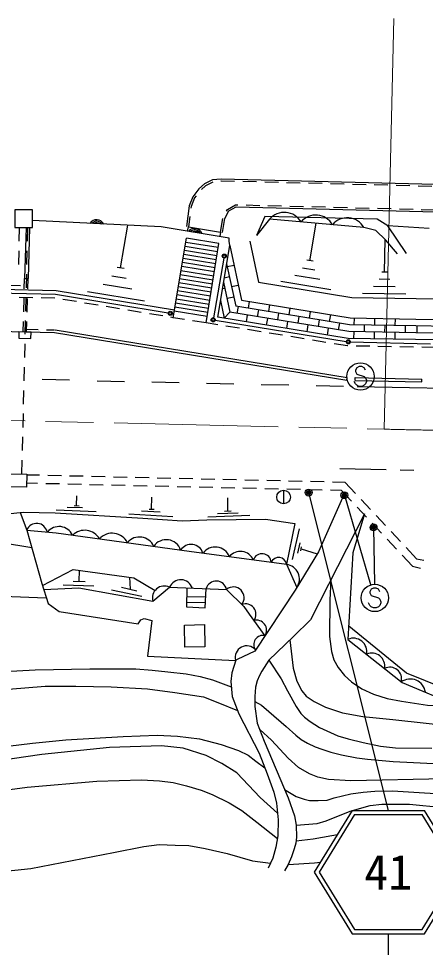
# Model space of a CAD drawing. Units: millimetres at full size, sheet at 1:1000; details may follow other scales. Extents: x 40000 to 680000, y 20000 to 380000.
# Drawn here: x 327434 to 357145, y 237388 to 305235 of the extents above; entities that cross this region are included whole.
import ezdxf
from ezdxf.enums import TextEntityAlignment as Align

# ---------------------------------------------------------------- set-up
doc = ezdxf.new("R2010")
doc.units = ezdxf.units.MM
doc.header["$LTSCALE"] = 1000
doc.header["$PDMODE"] = 32
doc.header["$PDSIZE"] = 500
doc.linetypes.add('CHAIN', pattern=[18.5, 12, -1.5, 3.5, -1.5])
for name, color, linetype, lineweight in [('M-BGD', 7, 'Continuous', 25), ('M-BMK', 2, 'CHAIN', 13), ('M-STR-HTXT', 7, 'Continuous', 13), ('M-STR-STRC', 7, 'Continuous', 25)]:
    doc.layers.add(name, color=color, linetype=linetype, lineweight=lineweight)
doc.styles.add('ＭＳ ゴシック', font='')
doc.styles.get('ＭＳ ゴシック').set_extended_font_data('MS Gothic')

msp = doc.modelspace()

# ---------------------------------------------------------------- linework, layer by layer
at = {"layer": 'M-BGD'}
for p, q in [((341619, 293284), (341092, 293026)), ((342233, 293366), (342212, 293363)), ((343211, 293341), (342233, 293366)), ((344811, 293300), (343811, 293326)), ((346410, 293259), (345411, 293285)), ((348010, 293219), (347010, 293244)), ((349609, 293178), (348610, 293203)), ((351209, 293137), (350209, 293163)), ((352808, 293097), (351809, 293122)), ((341092, 293026), (340781, 292754)), ((354408, 293056), (353408, 293081)), ((356007, 293015), (355008, 293041)), ((357607, 292975), (356607, 293000)), ((340292, 292144), (340042, 291518)), ((340403, 292290), (340292, 292144)), ((340042, 291518), (340023, 291377)), ((342619, 291160), (342687, 291288)), ((342687, 291288), (343278, 291637)), ((343278, 291637), (343447, 291633)), ((344046, 291618), (345046, 291593)), ((345646, 291578), (346646, 291553)), ((347245, 291538), (348245, 291513)), ((348845, 291498), (349845, 291473)), ((350444, 291459), (351444, 291434)), ((352044, 291419), (353044, 291394)), ((353643, 291379), (354643, 291354)), ((355243, 291339), (356243, 291314)), ((356842, 291299), (357842, 291274)), ((339942, 290782), (339838, 290016)), ((342179, 289640), (342352, 290625)), ((327484, 288975), (327508, 289976)), ((327982, 289981), (327872, 286256)), ((328084, 288972), (328108, 289981)), ((328232, 289982), (328122, 286249)), ((334889, 287018), (335405, 290134)), ((339782, 289698), (339838, 290016)), ((348715, 287548), (349161, 290284)), ((357417, 289897), (354403, 290091)), ((338721, 283388), (339691, 289186)), ((342067, 288800), (339691, 289186)), ((354165, 286715), (354212, 289097)), ((341971, 288207), (339592, 288594)), ((342019, 288504), (339642, 288890)), ((341132, 283010), (342067, 288800)), ((327444, 287276), (327468, 288276)), ((328044, 287273), (328068, 288272)), ((341828, 287319), (339444, 287707)), ((341875, 287615), (339493, 288002)), ((341923, 287911), (339543, 288298)), ((335149, 286975), (334630, 287061)), ((341732, 286727), (339345, 287115)), ((341780, 287023), (339394, 287411)), ((342630, 287323), (343289, 284228)), ((343167, 287201), (342678, 287097)), ((349072, 286865), (348160, 287014)), ((348943, 287511), (348487, 287585)), ((328003, 285573), (328027, 286573)), ((335294, 286240), (334255, 286412)), ((341636, 286134), (339246, 286523)), ((341684, 286430), (339295, 286819)), ((342834, 286364), (342456, 286283)), ((349429, 286183), (347605, 286480)), ((354364, 286711), (353967, 286719)), ((327577, 285720), (323454, 285816)), ((327853, 285502), (327872, 286256)), ((327872, 286256), (328122, 286249)), ((328103, 285495), (328122, 286249)), ((335699, 285461), (333621, 285805)), ((341541, 285542), (339147, 285931)), ((341589, 285838), (339196, 286227)), ((342405, 285978), (342871, 283790)), ((343480, 285734), (342991, 285630)), ((350242, 285427), (346594, 286021)), ((354939, 285641), (353351, 285671)), ((354552, 286178), (353758, 286193)), ((336623, 284597), (332468, 285285)), ((341397, 284653), (338998, 285044)), ((341445, 284950), (339048, 285339)), ((341493, 285246), (339097, 285635)), ((342501, 285526), (342323, 285488)), ((355723, 285096), (352546, 285157)), ((328479, 284849), (327479, 284872)), ((327810, 283803), (327835, 284802)), ((327962, 283874), (327986, 284873)), ((328060, 283796), (328085, 284796)), ((330079, 284811), (329079, 284835)), ((331658, 284557), (330671, 284720)), ((333236, 284296), (332250, 284459)), ((341302, 284061), (338899, 284452)), ((341350, 284357), (338949, 284748)), ((342180, 284633), (342453, 283352)), ((343147, 284897), (342658, 284792)), ((344228, 284075), (344309, 284568)), ((345049, 284447), (345049, 284448)), ((345708, 283833), (345789, 284326)), ((334815, 284035), (333828, 284198)), ((336393, 283773), (335407, 283937)), ((337972, 283512), (336985, 283675)), ((341206, 283469), (338800, 283860)), ((341254, 283765), (338850, 284156)), ((342453, 283352), (342871, 283790)), ((351552, 282371), (342871, 283790)), ((351598, 282870), (343289, 284228)), ((343407, 283702), (343488, 284196)), ((344888, 283460), (344968, 283954)), ((346368, 283218), (346449, 283712)), ((347189, 283591), (347269, 284084)), ((348010, 283963), (348010, 283963)), ((348669, 283349), (348750, 283842)), ((349490, 283721), (349490, 283721)), ((327774, 282349), (327793, 283103)), ((327922, 282174), (327946, 283174)), ((328024, 282343), (328043, 283096)), ((338721, 283388), (338564, 283414)), ((339552, 283258), (338721, 283388)), ((341132, 283010), (340144, 283165)), ((341983, 282871), (341132, 283010)), ((351508, 281877), (341979, 283429)), ((344067, 283088), (344147, 283581)), ((345547, 282846), (345628, 283339)), ((347028, 282604), (347108, 283097)), ((347848, 282976), (347929, 283470)), ((349329, 282734), (349409, 283228)), ((350150, 283107), (350230, 283600)), ((350809, 282492), (350890, 282986)), ((350970, 283479), (350970, 283479)), ((351945, 282864), (351954, 283363)), ((352704, 283350), (352704, 283354)), ((353445, 282836), (353454, 283336)), ((354204, 283322), (354204, 283325)), ((354945, 282809), (354954, 283309)), ((355704, 283295), (355704, 283296)), ((315064, 282665), (330063, 282295)), ((327865, 282549), (328865, 282524)), ((329465, 282510), (330068, 282495)), ((330063, 282295), (351397, 278830)), ((330095, 282492), (351429, 279028)), ((343562, 282614), (342575, 282775)), ((345141, 282357), (344154, 282517)), ((346720, 282099), (345733, 282260)), ((348508, 282362), (348589, 282855)), ((349988, 282120), (350069, 282613)), ((356435, 282281), (351552, 282371)), ((356443, 282781), (351598, 282870)), ((351927, 281864), (351936, 282364)), ((352686, 282350), (352695, 282850)), ((353427, 281836), (353436, 282336)), ((354186, 282323), (354195, 282822)), ((354926, 281809), (354935, 282309)), ((355685, 282295), (355694, 282795)), ((366291, 282130), (356435, 282281)), ((366294, 282630), (356443, 282781)), ((356546, 282280), (356553, 282780)), ((348300, 281842), (347313, 282003)), ((349879, 281585), (348892, 281746)), ((327881, 280475), (327905, 281474)), ((351458, 281328), (350471, 281489)), ((351479, 281327), (351458, 281328)), ((353079, 281296), (352079, 281316)), ((354678, 281265), (353679, 281285)), ((356278, 281234), (355278, 281254)), ((357878, 281209), (356878, 281225)), ((327840, 278775), (327864, 279775)), ((351397, 278830), (351429, 279028)), ((352013, 278806), (352017, 279006)), ((352017, 279006), (356879, 278903)), ((356874, 278703), (356879, 278903)), ((352013, 278806), (356874, 278703)), ((327800, 277076), (327824, 278075)), ((327759, 275376), (327783, 276376)), ((327718, 273677), (327742, 274676)), ((327677, 271968), (327702, 272977)), ((328049, 271918), (328961, 271897)), ((329561, 271883), (330560, 271860)), ((331160, 271846), (332160, 271823)), ((332760, 271809), (333760, 271786)), ((334359, 271772), (335359, 271749)), ((335959, 271735), (336959, 271712)), ((337559, 271698), (338558, 271674)), ((339158, 271660), (340158, 271637)), ((340758, 271623), (341757, 271600)), ((342357, 271586), (343357, 271563)), ((343957, 271549), (344957, 271526)), ((345556, 271512), (346556, 271489)), ((347156, 271475), (348156, 271452)), ((348756, 271438), (349755, 271415)), ((350355, 271401), (351268, 271380)), ((328035, 271318), (328821, 271300)), ((329421, 271286), (330420, 271263)), ((331020, 271249), (332020, 271226)), ((332620, 271212), (333620, 271189)), ((334219, 271175), (335219, 271152)), ((335819, 271138), (336819, 271115)), ((337419, 271101), (338418, 271077)), ((339018, 271064), (340018, 271040)), ((340618, 271026), (341617, 271003)), ((342217, 270989), (343217, 270966)), ((343817, 270952), (344817, 270929)), ((345416, 270915), (346416, 270892)), ((346790, 270788), (346790, 269788)), ((347016, 270878), (348016, 270855)), ((348616, 270841), (349615, 270818)), ((350215, 270804), (351001, 270786)), ((351001, 270786), (351755, 269979)), ((351268, 271380), (352043, 270550)), ((331671, 269656), (331684, 270384)), ((337152, 269399), (337168, 270285)), ((342711, 269269), (342714, 270237)), ((352452, 270111), (353135, 269381)), ((330179, 269362), (333096, 269236)), ((330983, 269548), (332111, 269513)), ((331489, 269663), (331853, 269650)), ((336979, 269408), (337325, 269389)), ((352164, 269541), (352847, 268810)), ((335475, 269065), (338696, 268869)), ((336409, 269271), (337783, 269205)), ((341263, 268841), (344326, 268950)), ((341957, 269073), (343472, 269128)), ((342467, 269252), (342955, 269286)), ((353545, 268942), (354227, 268212)), ((353257, 268372), (353940, 267641)), ((347433, 265717), (347940, 267969)), ((354637, 267773), (355320, 267042)), ((347826, 266179), (348002, 266944)), ((348055, 266363), (348103, 266661)), ((354349, 267202), (355032, 266472)), ((348079, 266512), (349250, 266135)), ((355441, 266033), (356195, 265227)), ((355729, 266604), (356505, 265774)), ((356505, 265774), (357020, 265664)), ((331851, 264129), (331879, 264922)), ((356195, 265227), (356793, 265099)), ((331416, 264145), (332285, 264114)), ((335596, 263555), (335562, 264422)), ((330700, 263872), (332938, 263809)), ((334213, 263504), (336442, 263049)), ((334951, 263703), (336079, 263444)), ((341086, 262558), (339712, 262574)), ((341101, 262974), (339717, 262991))]:
    msp.add_line(p, q, dxfattribs=at)
for points in [[(344322, 288981), (344960, 285983), (351779, 284872), (356478, 284781), (366309, 284630), (376083, 284635), (385880, 284756), (395667, 285003), (405464, 285421), (415246, 285944), (420857, 286291), (429226, 286919), (438930, 287754), (448640, 288725), (458195, 289811), (468941, 291174), (479284, 292666), (490074, 294247), (500450, 295799), (509241, 297080)], [(342855, 288668), (343707, 284667), (351643, 283375), (356452, 283281), (366298, 283130), (376092, 283135), (385908, 283256), (395718, 283504), (405536, 283923), (415332, 284446), (420960, 284795), (429346, 285424), (439069, 286261), (448799, 287234), (458374, 288321), (469143, 289688), (479500, 291181), (490294, 292764), (500669, 294315), (509453, 295595)], [(360803, 293043), (342226, 293516), (341608, 293446), (341008, 293152), (340602, 292798), (340160, 292218), (339896, 291556), (339689, 290036)], [(342326, 289614), (342505, 290625), (342799, 291181), (343317, 291486), (360845, 291050)], [(342814, 288980), (342813, 289206), (337852, 290012), (328450, 290481)], [(355758, 288079), (354403, 290091), (353622, 290576), (345427, 290772), (344805, 289392)], [(355104, 288048), (354255, 289057), (353514, 289747), (352656, 289983), (345764, 290577), (344805, 289392)], [(339838, 290016), (342179, 289640), (342135, 289316)], [(341979, 283429), (342855, 288668), (342814, 288980)], [(338811, 283931), (330182, 285359), (315052, 285712), (297899, 283097)], [(415421, 282949), (405608, 282424), (395769, 282004), (385937, 281756), (376102, 281635), (366287, 281630), (356426, 281782), (351508, 281877)], [(303245, 271416), (305716, 268192), (317740, 268553), (321790, 268651), (325009, 268894), (327774, 269182), (330110, 269136), (336498, 268750), (339376, 268550), (341187, 268616), (345463, 268663), (347616, 268348), (346997, 265371)], [(351184, 270452), (349348, 266295), (347627, 263474), (344691, 259035), (343393, 258419), (343302, 258359), (342998, 257437), (342938, 256802), (343031, 255717), (343508, 254441), (345010, 251575), (345583, 250065), (346079, 248734), (346261, 247937), (346401, 246699), (346370, 245537), (346223, 244723), (345995, 243907), (345662, 243171)], [(252554, 269106), (254329, 268334), (257490, 267315), (261387, 266220), (266453, 264936), (270784, 263948), (272990, 263512), (274670, 263237), (276338, 263090), (277629, 262986), (280060, 263032), (283258, 263222), (287615, 263722), (294759, 264582), (301270, 265441), (306948, 266373), (313955, 267687), (315422, 267983), (316202, 268157), (317183, 268156), (318832, 267950), (323809, 267361), (328391, 266603)], [(327543, 269158), (328036, 267869), (329130, 263973), (329589, 262511), (330397, 261932), (336165, 261029), (336363, 261322), (336607, 261414), (337175, 261265), (336842, 258652), (343286, 258349)], [(352698, 269059), (348742, 261324), (347516, 260105), (345720, 258368), (345198, 257560), (345028, 257260), (344850, 256849), (344738, 256393), (344677, 255715), (344678, 254974), (344868, 253772), (345375, 252465), (347116, 248315), (347577, 246998), (347701, 246308), (347740, 245441), (347681, 245010), (347563, 244578), (347359, 244010), (347110, 243456), (346852, 242984)], [(352698, 269059), (351838, 266218), (351490, 259892), (355445, 256739), (359507, 255038), (359843, 254905), (361770, 255283), (361305, 255392), (360047, 255701), (355775, 257409), (351544, 260862)], [(252031, 268448), (253920, 267633), (258902, 265710), (267698, 262326), (270534, 261381), (273433, 260557), (277838, 259573), (283354, 258984), (288414, 258609), (292871, 258527), (297040, 258895), (302972, 260104), (309332, 261632), (313149, 262344), (315304, 262619), (320349, 263021), (323775, 263142), (329456, 262934)], [(328036, 267869), (330183, 267672), (339885, 266327), (346997, 265371), (347759, 263689)], [(329180, 263814), (331427, 264984), (335843, 264384), (337400, 263467)], [(350243, 264256), (350165, 262764), (350143, 260102), (350291, 259000), (350466, 258402), (350767, 257828), (351231, 257258), (351747, 256779), (352499, 256286), (353357, 255886), (354341, 255579), (355395, 255382), (357302, 255092), (359507, 255038)], [(329267, 263536), (331831, 263664), (337246, 262671), (338458, 263694), (342628, 263542), (343877, 262287), (344268, 261738), (345428, 260149)], [(339725, 263648), (339709, 262254), (341072, 262181), (341124, 263597)], [(347246, 259844), (347485, 257794), (347762, 256826), (348127, 256141), (348440, 255736), (349023, 255357), (349853, 254931), (351083, 254533), (352586, 254245), (354761, 254034), (359409, 253533), (360399, 253594), (361059, 253734), (362254, 254216), (364455, 255124), (365517, 255455), (367325, 255733), (372865, 255717), (380344, 255678), (401562, 255223), (409195, 255224)], [(345720, 258368), (346600, 257008), (347073, 256125), (347705, 254978), (348049, 254478), (348317, 254219), (348729, 253893), (349409, 253446), (350207, 253076), (350759, 252854), (351513, 252635), (352603, 252362), (353866, 252092), (354964, 251961), (357617, 251943)], [(321016, 257257), (328639, 257669), (332635, 257746), (335988, 257733), (337190, 257642), (338342, 257525), (339672, 257374), (340686, 257178), (341588, 256930), (342970, 256427)], [(322519, 255913), (329374, 256470), (331607, 256476), (334195, 256434), (336852, 256265), (338834, 256010), (340927, 255684), (341978, 255283), (343412, 254699)], [(344678, 255344), (345179, 255084), (345716, 254627), (346965, 253525), (347670, 252885), (348069, 252575), (348529, 252299), (349097, 252045), (349575, 251871), (350243, 251640), (351013, 251452), (352136, 251243), (352911, 251142), (354792, 250959), (358240, 250794)], [(405439, 250280), (397581, 250096), (391261, 250035), (387883, 250210), (378474, 250765), (376689, 250821), (374687, 250737), (366348, 249993), (358549, 249694), (351708, 249563), (350057, 249651), (349289, 249832), (348669, 250075), (347882, 250542), (347121, 251206), (345902, 252515), (345049, 253306)], [(324831, 251872), (328458, 252318), (330893, 252547), (335070, 252796), (337557, 252904), (339052, 252811), (340638, 252622), (342236, 252216), (343495, 251767), (344193, 251428), (344759, 251002), (345416, 250503)], [(346344, 247203), (345072, 248349), (343383, 250133), (342286, 250811), (341135, 251396), (339452, 251934), (337862, 252114), (334085, 251992), (329129, 251489), (321789, 250407)], [(325503, 248761), (328059, 249103), (333137, 249534), (336419, 249622), (337715, 249567), (338718, 249439), (339702, 249198), (340761, 248884), (341583, 248555), (342811, 247953), (343729, 247397), (344825, 246528), (346337, 245353)], [(346862, 248920), (347699, 248413), (348300, 248207), (348687, 248119), (349318, 248109), (349960, 248155), (350493, 248304), (351695, 248607), (352592, 248736), (353445, 248808), (354739, 248831), (356691, 248701), (361089, 248441), (363794, 248402), (367602, 248528), (375041, 248706), (382027, 248636), (384516, 248551), (392818, 248409), (400145, 248567), (403062, 248711), (404581, 249005), (406390, 249577)], [(347701, 246308), (349248, 246439), (349890, 246633), (351644, 247332), (353110, 247744), (353956, 247841), (354895, 247859), (355972, 247861), (363366, 247114), (366811, 246957), (370983, 246825), (379521, 246716), (390214, 246671), (398107, 246864), (400096, 247071), (402871, 247520), (405390, 248048), (407517, 248745)], [(347703, 245171), (348957, 245316), (350306, 245569), (350721, 245639)], [(322211, 242529), (328338, 243148), (334363, 244328), (336572, 244753), (337694, 244895), (338880, 244858), (339870, 244828), (341062, 244614), (342656, 244239), (344525, 243707), (345828, 243539)], [(347110, 243456), (349033, 243569), (349471, 243605)]]:
    msp.add_lwpolyline(points, dxfattribs=at)
for points in [[(328450, 289984), (328440, 291271), (327156, 291261), (327166, 289974)], [(327456, 282360), (327441, 281890), (328327, 281862), (328342, 282332)], [(326720, 271985), (328035, 271962), (328018, 271015), (326703, 271039)], [(339546, 260937), (341004, 260965), (341034, 259352), (339576, 259324)]]:
    msp.add_lwpolyline(points, close=True, dxfattribs=at)
msp.add_circle((346790, 270288), 500, dxfattribs=at)
for centre, radius, start, end in [((346843, 289673), 1408, 30.08929, 140.0615), ((333137, 289980), 567, 25.21459, 149.06961), ((333137, 289980), 453, 33.17398, 141.11022), ((349140, 289475), 1408, 30.08929, 140.0615), ((351438, 289277), 1408, 30.08929, 140.0615), ((333137, 289980), 340, 48.79935, 125.48485), ((340290, 289346), 567, 18.8497, 142.70472), ((340290, 289346), 453, 26.80909, 134.74533), ((340290, 289346), 340, 42.43446, 119.11996), ((328758, 267584), 777, 11.05042, 158.44109), ((330384, 267031), 1100, 25.63272, 140.4336), ((332263, 266600), 1257, 30.28019, 133.94195), ((334272, 266382), 1262, 26.6609, 137.56118), ((336259, 266225), 1142, 23.75653, 139.48325), ((338219, 266060), 1109, 18.52589, 145.69622), ((340032, 265904), 916, 18.22599, 146.27977), ((341792, 265515), 1117, 21.88015, 142.79706), ((343632, 265284), 1032, 23.53995, 141.13726), ((345214, 265476), 672, 3.73059, 160.94653), ((346422, 265289), 585, 6.8363, 156.67073), ((346887, 264300), 1064, 324.95993, 83.80335), ((339280, 263352), 891, 18.41167, 157.4094), ((341869, 263366), 779, 13.0127, 162.80847), ((338069, 262925), 862, 63.21084, 197.11455), ((343123, 262934), 784, 320.60275, 129.16663), ((344004, 261728), 761, 322.88526, 111.25726), ((344805, 260552), 742, 328.11692, 105.2047), ((345276, 259516), 664, 76.04593, 216.99001), ((351880, 258984), 991, 349.53784, 113.12894), ((344100, 258570), 846, 40.2452, 195.14903), ((353232, 257934), 948, 349.45698, 113.41655), ((354554, 256998), 856, 345.75459, 117.11893), ((356029, 255863), 1128, 8.35633, 124.91813)]:
    msp.add_arc(centre, radius, start, end, dxfattribs=at)
at = {"layer": 'M-BMK'}
msp.add_line((204938, 278679), (354143, 275243), dxfattribs=at)
msp.add_arc((371181, 1015046), 740000, 268.68068, 278.39931, dxfattribs=at)
at = {"layer": 'M-STR-HTXT'}
msp.add_line((354143, 275243), (354834, 305235), dxfattribs=at)
at = {"layer": 'M-STR-STRC'}
for p, q in [((342430, 287740), (341670, 283374)), ((325787, 285203), (330129, 285106)), ((330129, 285106), (338365, 283733)), ((341793, 283203), (351362, 281645)), ((351660, 281618), (357511, 281487)), ((352127, 279728), (352036, 279546)), ((352036, 279546), (352036, 279455)), ((352309, 279818), (352127, 279728)), ((352491, 279818), (352309, 279818)), ((352673, 279728), (352491, 279818)), ((352764, 279546), (352673, 279728)), ((331163, 278812), (329164, 278860)), ((352036, 279455), (352127, 279273)), ((352127, 279273), (352673, 279091)), ((352673, 279091), (352764, 279000)), ((352764, 279000), (352854, 278818)), ((335162, 278713), (333162, 278758)), ((339161, 278624), (337161, 278669)), ((343160, 278535), (341160, 278580)), ((347159, 278446), (345159, 278491)), ((350155, 278380), (349158, 278402)), ((351158, 278365), (350155, 278380)), ((352036, 278546), (351945, 278728)), ((352127, 278455), (352036, 278546)), ((352309, 278364), (352127, 278455)), ((352491, 278364), (352309, 278364)), ((352673, 278455), (352491, 278364)), ((352764, 278546), (352673, 278455)), ((352854, 278728), (352764, 278546)), ((352854, 278818), (352854, 278728)), ((354278, 272270), (350900, 272348)), ((356310, 272226), (355311, 272245)), ((348617, 270606), (354431, 247388)), ((351224, 270421), (353137, 263890)), ((353356, 268070), (353423, 263947)), ((353174, 263550), (353083, 263368)), ((353083, 263368), (353083, 263277)), ((353083, 263277), (353174, 263096)), ((353355, 263641), (353174, 263550)), ((353537, 263641), (353355, 263641)), ((353719, 263550), (353537, 263641)), ((353810, 263368), (353719, 263550)), ((353174, 263096), (353719, 262914)), ((353719, 262914), (353810, 262823)), ((353810, 262823), (353901, 262641)), ((353901, 262641), (353901, 262550)), ((353083, 262368), (352992, 262550)), ((353174, 262277), (353083, 262368)), ((353355, 262187), (353174, 262277)), ((353537, 262187), (353355, 262187)), ((353719, 262277), (353537, 262187)), ((353810, 262368), (353719, 262277)), ((353901, 262550), (353810, 262368)), ((351794, 247388), (349031, 242888)), ((351962, 247088), (349383, 242888)), ((351794, 247388), (357067, 247388)), ((351962, 247088), (356899, 247088)), ((359478, 242888), (356899, 247088)), ((359831, 242888), (357067, 247388)), ((349031, 242888), (351794, 238388)), ((349383, 242888), (351962, 238688)), ((356899, 238688), (359478, 242888)), ((357067, 238388), (359831, 242888)), ((351794, 238388), (357067, 238388)), ((351962, 238688), (356899, 238688)), ((354431, 238388), (354431, 236388))]:
    msp.add_line(p, q, dxfattribs=at)
msp.add_lwpolyline([(417083, 279451), (410695, 279070), (402593, 278674), (395238, 278417), (386730, 278175), (378695, 278062), (370694, 278029), (362371, 278134), (352153, 278334)], dxfattribs=at)
for centre, radius in [((342455, 287888), 150), ((342455, 287888), 120), ((342455, 287888), 100), ((338513, 283708), 150), ((338513, 283708), 120), ((338513, 283708), 100), ((341645, 283227), 150), ((341645, 283227), 150), ((341645, 283227), 120), ((341645, 283227), 120), ((341645, 283227), 100), ((341645, 283227), 100), ((351510, 281621), 150), ((351510, 281621), 150), ((351510, 281621), 120), ((351510, 281621), 120), ((351510, 281621), 100), ((351510, 281621), 100), ((352400, 279091), 1000), ((348617, 270606), 150), ((348617, 270606), 120), ((348617, 270606), 90), ((348617, 270606), 60), ((348617, 270606), 30), ((348617, 270606), 20), ((351224, 270421), 150), ((351224, 270421), 120), ((351224, 270421), 90), ((351224, 270421), 60), ((351224, 270421), 30), ((351224, 270421), 20), ((353356, 268070), 150), ((353356, 268070), 120), ((353356, 268070), 90), ((353356, 268070), 60), ((353356, 268070), 30), ((353356, 268070), 20), ((353446, 262914), 1000)]:
    msp.add_circle(centre, radius, dxfattribs=at)
for p in [(348617, 270606), (351224, 270421), (353356, 268070)]:
    msp.add_point(p, dxfattribs=at)

# ---------------------------------------------------------------- texts
at = {"layer": 'M-STR-STRC', "style": 'ＭＳ ゴシック'}
msp.add_text('41', height=2566, dxfattribs=at).set_placement((354431, 242888), align=Align.MIDDLE_CENTER)

doc.saveas('drawing.dxf')
